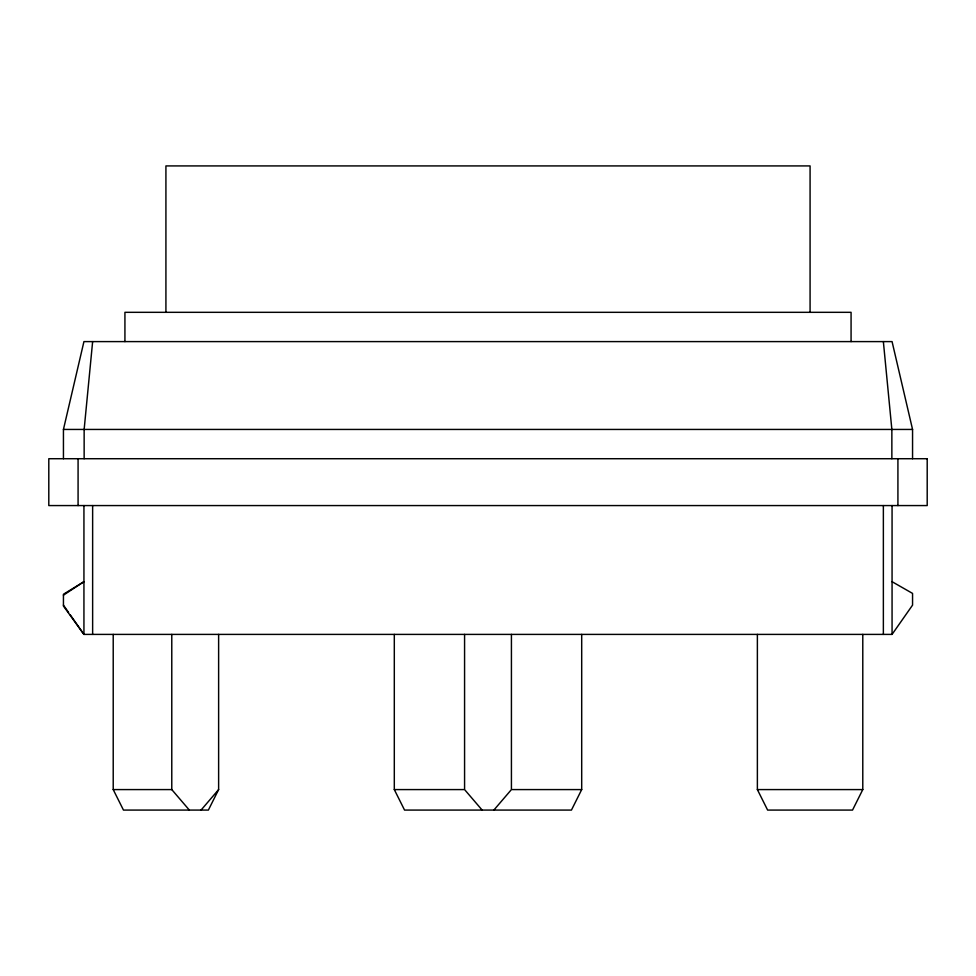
<?xml version="1.0" encoding="UTF-8"?>
<svg xmlns="http://www.w3.org/2000/svg" width="976" height="976" viewBox="0 0 976 976"><rect width="100%" height="100%" fill="white"/><g stroke="black" fill="none" stroke-linecap="round" stroke-linejoin="round"><path stroke-width="1.46" d="M92.635 341.6L84.143 429.44L84.143 458.72M63.44 458.72L63.44 429.44L83.936 341.6L892.064 341.6L912.56 429.44L912.56 458.72M218.624 634.4L218.624 789.584L208.376 810.08L123.464 810.08L113.216 789.584L113.216 634.4M581.696 634.4L581.696 789.584L571.448 810.08L404.552 810.08L394.304 789.584L394.304 634.4M862.784 634.4L862.784 789.584L852.536 810.08L767.624 810.08L757.376 789.584L757.376 634.4M63.44 595.165L83.936 581.696L63.44 594.25L63.44 606.035L83.936 634.4L892.064 634.4L912.56 605.12L912.56 593.408L892.064 581.696M201.056 810.08L218.624 789.584M493.856 810.08L511.424 789.584L511.424 634.4M63.44 429.44L912.56 429.44M113.216 789.584L171.983 789.584M394.304 789.584L463.746 789.584M512.254 789.584L581.696 789.584M757.376 789.584L862.784 789.584M482.144 810.08L464.576 789.584L464.576 634.4M189.344 810.08L171.776 789.584L171.776 634.4M63.44 605.12L68.564 612.44M70.272 614.88L83.936 634.4L83.936 505.568M883.365 341.6L891.857 429.44L891.857 458.72M897.92 458.72L897.92 505.568M892.064 505.568L892.064 634.4M883.365 505.568L883.365 634.4M851.072 341.6L851.072 312.32L124.928 312.32L124.928 341.6M810.08 312.32L810.08 165.92L165.92 165.92L165.92 312.32M92.635 505.568L92.635 634.4M78.08 458.72L78.08 505.568M927.2 458.72L48.8 458.72L48.8 505.568L927.2 505.568L927.2 458.72"/></g></svg>
